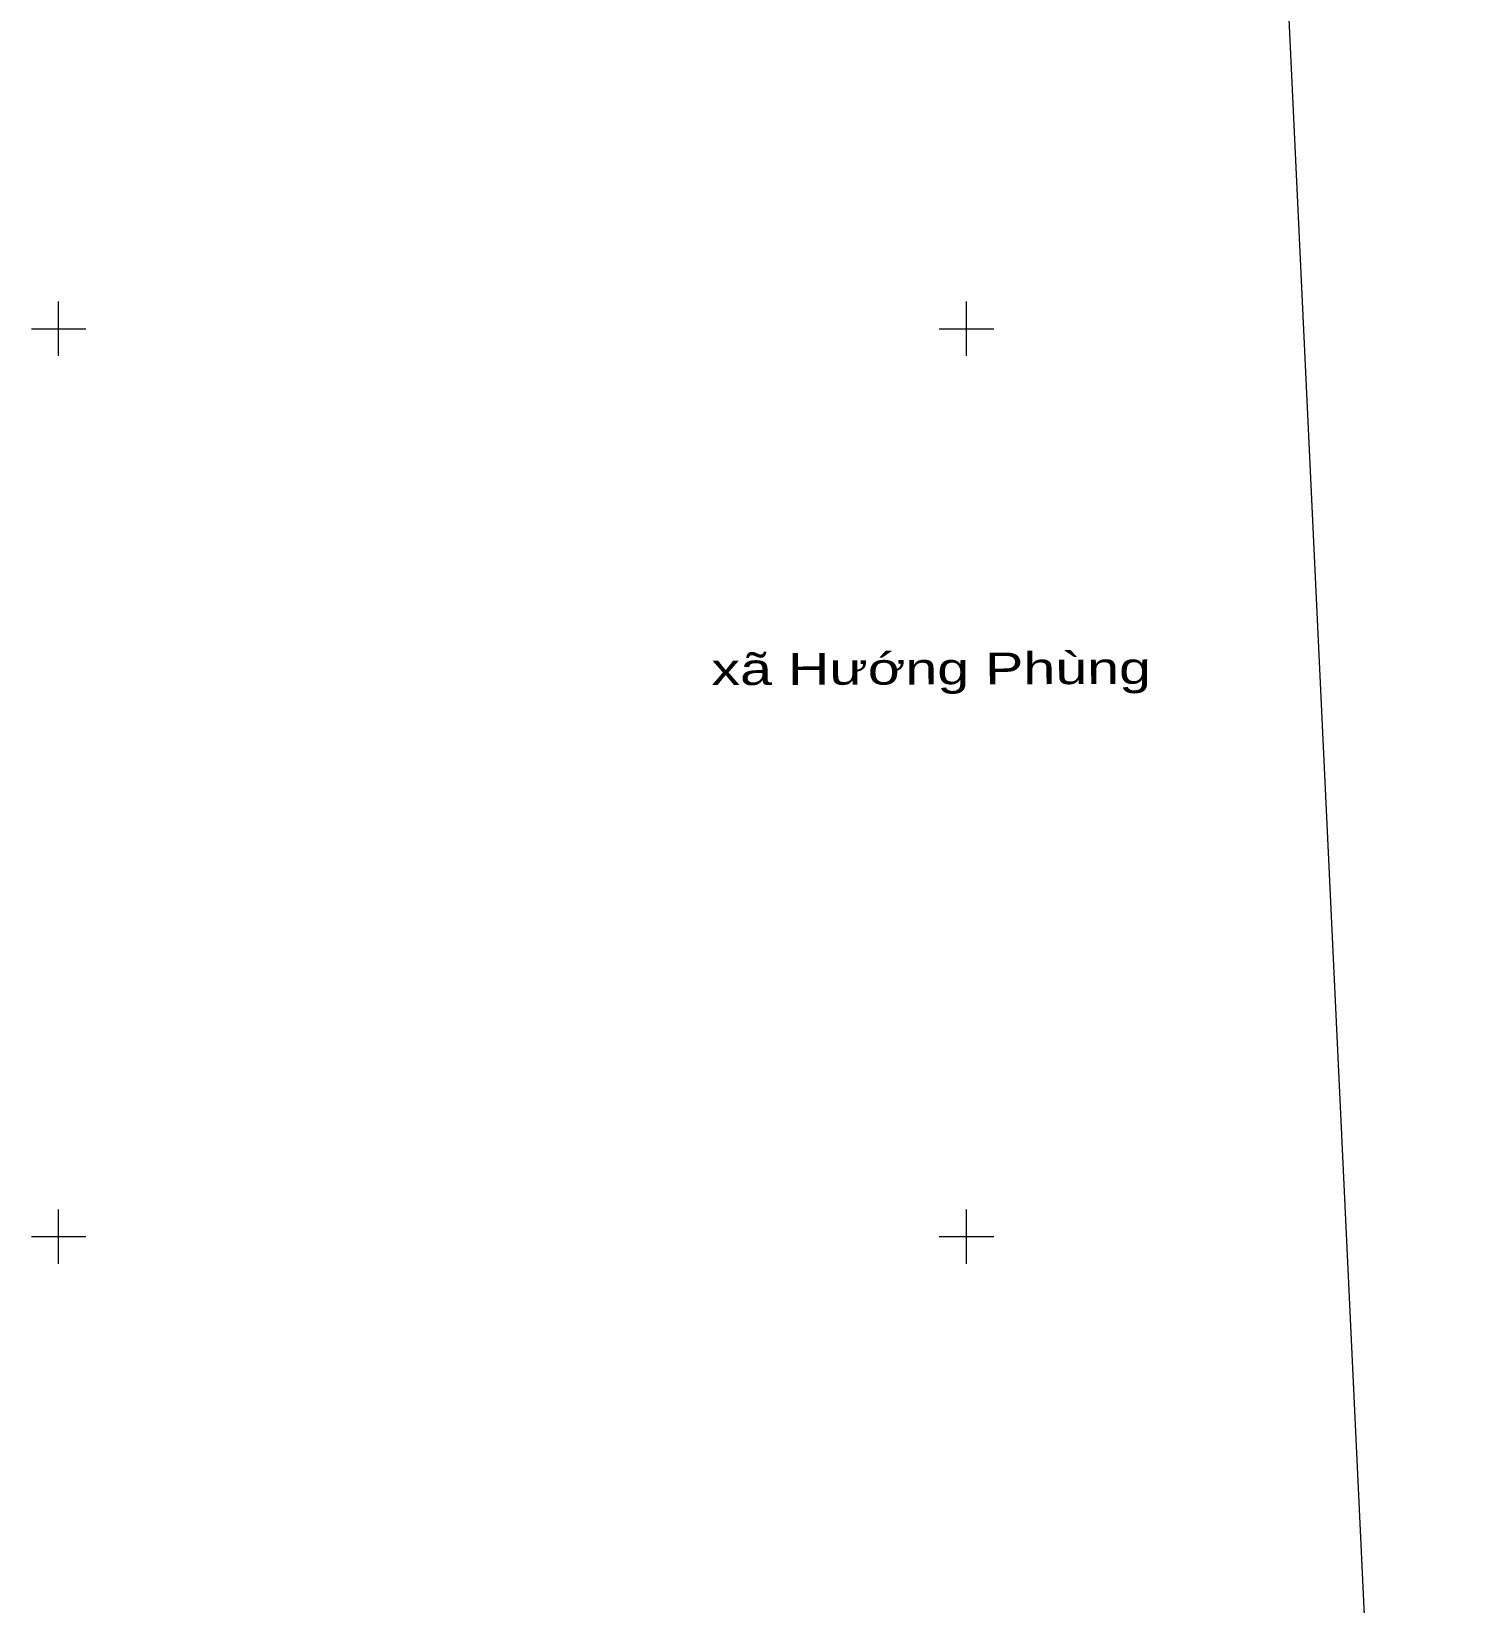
# Model space of a CAD drawing. Header units: metres. Extents: x 537779 to 539237, y 1851578 to 1853294.
# Drawn here: x 538394 to 538711.9, y 1852319.4 to 1852665.5 of the extents above; entities that cross this region are included whole.
import ezdxf
from ezdxf.enums import TextEntityAlignment as Align

# ---------------------------------------------------------------- set-up
doc = ezdxf.new("R2010")
doc.units = ezdxf.units.M
doc.header["$LTSCALE"] = 0.12
doc.layers.add('46', color=7, linetype='Continuous', lineweight=13)
doc.layers.add('60', color=7, linetype='Continuous', lineweight=13)
doc.layers.add('59', color=7, linetype='Continuous')

msp = doc.modelspace()

# ---------------------------------------------------------------- linework, layer by layer
at = {"layer": '46'}
msp.add_line((538645.93, 1853200), (538711.93, 1851800), dxfattribs=at)
at = {"layer": '60'}
for p, q in [((538400, 1852594), (538400, 1852606)), ((538600, 1852594), (538600, 1852606)), ((538394, 1852600), (538406, 1852600)), ((538594, 1852600), (538606, 1852600)), ((538400, 1852394), (538400, 1852406)), ((538600, 1852394), (538600, 1852406)), ((538394, 1852400), (538406, 1852400)), ((538594, 1852400), (538606, 1852400))]:
    msp.add_line(p, q, dxfattribs=at)

# ---------------------------------------------------------------- texts
at = {"layer": '59', "width": 1.35}
msp.add_text('xã Hướng Phùng', height=7, rotation=0.157, dxfattribs=at).set_placement((538592.23, 1852521.631), align=Align.CENTER)

doc.saveas('drawing.dxf')
